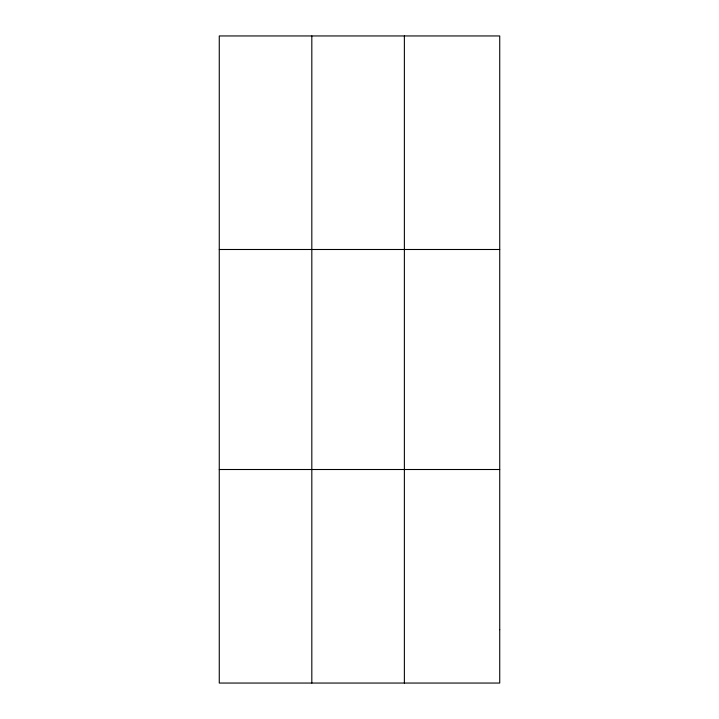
<?xml version="1.0" encoding="UTF-8"?>
<svg xmlns="http://www.w3.org/2000/svg" width="719" height="719" viewBox="0 0 719 719"><rect width="100%" height="100%" fill="white"/><g stroke="black" fill="none" stroke-linecap="round" stroke-linejoin="round"><path stroke-width="1.08" d="M311.821 35.95L311.821 683.05M404.375 35.95L404.375 683.05M219.268 249.493L499.732 249.493M219.268 469.507L499.732 469.507M499.732 629.664L499.732 683.05L219.268 683.05L219.268 35.95L499.732 35.95L499.732 629.664"/></g></svg>
